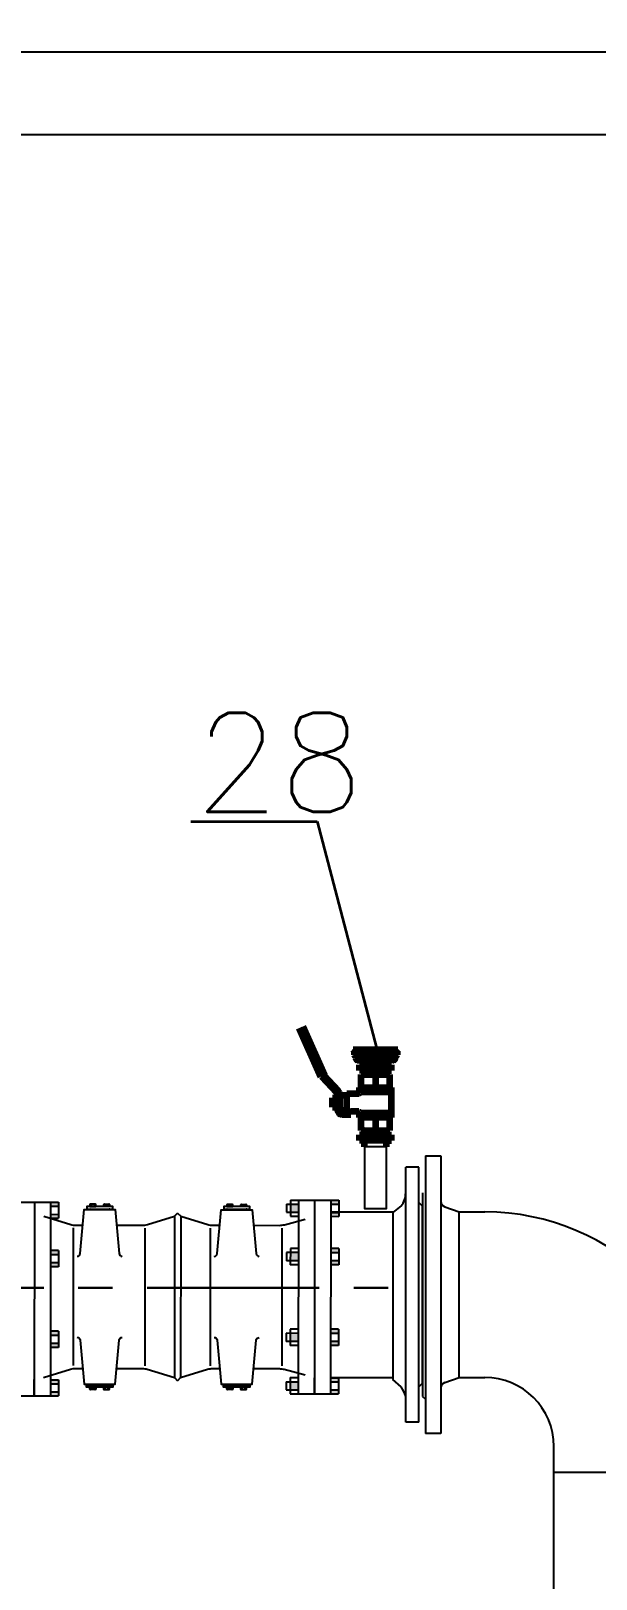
# Model space of a CAD drawing. Header units: inches. Extents: x 191440 to 383551, y 141400 to 284946.
# Drawn here: x 191708.11 to 191710.16, y 141562.07 to 141567.68 of the extents above; entities that cross this region are included whole.
import ezdxf

# ---------------------------------------------------------------- set-up
doc = ezdxf.new("R2010")
doc.units = ezdxf.units.IN
doc.header["$MEASUREMENT"] = 0
doc.linetypes.add('AUSGEZOGEN', pattern=[0])
doc.linetypes.add('CENTER', pattern=[2, 1.25, -0.25, 0.25, -0.25])
for name, color, linetype in [('ARMATURE', 2, 'Continuous'), ('CO', 4, 'Continuous'), ('PIPE', 7, 'AUSGEZOGEN'), ('Sanitary', 6, 'Continuous')]:
    doc.layers.add(name, color=color, linetype=linetype)
for name, color, linetype, lineweight in [('P', 250, 'Continuous', 100), ('PIPING', 40, 'Continuous', 30), ('WB-SJ3-M-SECTA - P-TW', 7, 'Continuous', 35)]:
    doc.layers.add(name, color=color, linetype=linetype, lineweight=lineweight)
doc.styles.add('ROMANS', font='romans', dxfattribs={"height": 1})
doc.styles.get("Standard").update_dxf_attribs({"font": 'txt.shx', "height": 0.2})
doc.dimstyles.new('osama', dxfattribs={"dimtxt": 50, "dimasz": 45, "dimexe": 0.18, "dimexo": 0.0625, "dimgap": 0.2, "dimtad": 0, "dimdec": 0, "dimzin": 0, "dimdsep": 46, "dimtxsty": 'ROMANS', "dimcen": 0, "dimse1": 1, "dimse2": 1, "dimclrd": 3, "dimclre": 3, "dimclrt": 5, "dimadec": 0, "dimazin": 0, "dimtfac": 0.6, "dimtdec": 0, "dimtmove": 2, "dimatfit": 3, "dimfxl": 1, "dimtolj": 1, "dimtzin": 0, "dimarcsym": 0})

# ---------------------------------------------------------------- blocks, each defined once
blk = doc.blocks.new('FLANGE')
h = blk.add_hatch(color=256)
h.dxf.hatch_style = 1
h.paths.add_polyline_path([(2834.8568, 2262.3253), (2834.8643, 2262.3253), (2834.8643, 2262.3178), (2834.8568, 2262.3178)])
h.paths.add_polyline_path([(2834.8568, 2262.2728), (2834.8568, 2262.2803), (2834.8643, 2262.2803), (2834.8643, 2262.2728)])
h.paths.add_polyline_path([(2834.8568, 2262.3928), (2834.8568, 2262.4003), (2834.8643, 2262.4003), (2834.8643, 2262.3928)])
h.paths.add_polyline_path([(2834.8568, 2262.4378), (2834.8568, 2262.4453), (2834.8643, 2262.4453), (2834.8643, 2262.4378)])
h = blk.add_hatch(color=256)
h.dxf.hatch_style = 1
h.paths.add_polyline_path([(2834.8943, 2262.2691), (2834.8943, 2262.2728), (2834.9018, 2262.2728), (2834.9018, 2262.2691)])
h.paths.add_polyline_path([(2834.8943, 2262.2803), (2834.8943, 2262.2841), (2834.9018, 2262.2841), (2834.9018, 2262.2803)])
h.paths.add_polyline_path([(2834.8943, 2262.3141), (2834.8943, 2262.3178), (2834.9018, 2262.3178), (2834.9018, 2262.3141)])
h.paths.add_polyline_path([(2834.9018, 2262.3291), (2834.9018, 2262.3253), (2834.8943, 2262.3253), (2834.8943, 2262.3291)])
h.paths.add_polyline_path([(2834.9018, 2262.3928), (2834.9018, 2262.3891), (2834.8943, 2262.3891), (2834.8943, 2262.3928)])
h.paths.add_polyline_path([(2834.8943, 2262.4003), (2834.8943, 2262.4041), (2834.9018, 2262.4041), (2834.9018, 2262.4003)])
h.paths.add_polyline_path([(2834.9018, 2262.4378), (2834.9018, 2262.4341), (2834.8943, 2262.4341), (2834.8943, 2262.4378)])
h.paths.add_polyline_path([(2834.9018, 2262.4491), (2834.9018, 2262.4453), (2834.8943, 2262.4453), (2834.8943, 2262.4491)])
for p, q in [((2834.8531, 2262.4453), (2834.8531, 2262.4378)), ((2834.8531, 2262.4453), (2834.8643, 2262.4453)), ((2834.8568, 2262.4491), (2834.8568, 2262.4341)), ((2834.8568, 2262.4491), (2834.8643, 2262.4491)), ((2834.8643, 2262.4491), (2834.8643, 2262.2691)), ((2834.8643, 2262.4491), (2834.8793, 2262.4491)), ((2834.8793, 2262.4491), (2834.8793, 2262.2691)), ((2834.8793, 2262.4491), (2834.8793, 2262.2691)), ((2834.8793, 2262.4491), (2834.8943, 2262.4491)), ((2834.8943, 2262.4491), (2834.8943, 2262.2691)), ((2834.8943, 2262.4491), (2834.9018, 2262.4491)), ((2834.8943, 2262.4453), (2834.9018, 2262.4453)), ((2834.9018, 2262.4491), (2834.9018, 2262.4341)), ((2834.8531, 2262.4378), (2834.8643, 2262.4378)), ((2834.8568, 2262.4341), (2834.8643, 2262.4341)), ((2834.8943, 2262.4378), (2834.9018, 2262.4378)), ((2834.8943, 2262.4341), (2834.9018, 2262.4341)), ((2834.8531, 2262.4003), (2834.8531, 2262.3928)), ((2834.8643, 2262.4003), (2834.8531, 2262.4003)), ((2834.8568, 2262.4041), (2834.8568, 2262.3891)), ((2834.8643, 2262.4041), (2834.8568, 2262.4041)), ((2834.9018, 2262.4041), (2834.8943, 2262.4041)), ((2834.9018, 2262.4003), (2834.8943, 2262.4003)), ((2834.9018, 2262.4041), (2834.9018, 2262.3891)), ((2834.8643, 2262.3928), (2834.8531, 2262.3928)), ((2834.8643, 2262.3891), (2834.8568, 2262.3891)), ((2834.9018, 2262.3928), (2834.8943, 2262.3928)), ((2834.9018, 2262.3891), (2834.8943, 2262.3891)), ((2834.8531, 2262.3253), (2834.8531, 2262.3178)), ((2834.8643, 2262.3253), (2834.8531, 2262.3253)), ((2834.8568, 2262.3291), (2834.8568, 2262.3141)), ((2834.8643, 2262.3291), (2834.8568, 2262.3291)), ((2834.9018, 2262.3291), (2834.8943, 2262.3291)), ((2834.9018, 2262.3253), (2834.8943, 2262.3253)), ((2834.9018, 2262.3291), (2834.9018, 2262.3141)), ((2834.8643, 2262.3178), (2834.8531, 2262.3178)), ((2834.8643, 2262.3141), (2834.8568, 2262.3141)), ((2834.9018, 2262.3178), (2834.8943, 2262.3178)), ((2834.9018, 2262.3141), (2834.8943, 2262.3141)), ((2834.8568, 2262.2841), (2834.8568, 2262.2691)), ((2834.8568, 2262.2841), (2834.8643, 2262.2841)), ((2834.8793, 2262.2691), (2834.8793, 2262.2841)), ((2834.8943, 2262.2841), (2834.9018, 2262.2841)), ((2834.9018, 2262.2841), (2834.9018, 2262.2691)), ((2834.8531, 2262.2803), (2834.8531, 2262.2728)), ((2834.8531, 2262.2803), (2834.8643, 2262.2803)), ((2834.8531, 2262.2728), (2834.8643, 2262.2728)), ((2834.8568, 2262.2691), (2834.8643, 2262.2691)), ((2834.8643, 2262.2691), (2834.8793, 2262.2691)), ((2834.8793, 2262.2691), (2834.8943, 2262.2691)), ((2834.8943, 2262.2803), (2834.9018, 2262.2803)), ((2834.8943, 2262.2728), (2834.9018, 2262.2728)), ((2834.8943, 2262.2691), (2834.9018, 2262.2691))]:
    blk.add_line(p, q)

msp = doc.modelspace()

# ---------------------------------------------------------------- linework, layer by layer
at = {"color": 132}
msp.add_line((191709.20052, 141563.42088), (191709.19992, 141562.76338), dxfattribs=at)
msp.add_line((191709.20052, 141563.42088), (191709.19992, 141562.76338), dxfattribs=at)
msp.add_lwpolyline([(191727.69337, 141567.60726), (191670.19337, 141567.60726), (191670.19337, 141528.10726), (191727.69337, 141528.10726), (191727.69337, 141567.60726)])
msp.add_lwpolyline([(191727.39337, 141567.30726), (191670.49337, 141567.30726), (191670.49337, 141528.40726), (191727.39337, 141528.40726)], close=True)
at = {"layer": 'ARMATURE', "color": 1}
for p, q in [((191708.26603, 141563.34266), (191708.26558, 141562.84331)), ((191708.52654, 141563.34242), (191708.52608, 141562.84307)), ((191708.76313, 141563.34221), (191708.76267, 141562.84285)), ((191709.02363, 141563.34197), (191709.02317, 141562.84261))]:
    msp.add_line(p, q, dxfattribs=at)
for points in [[(191708.28063, 141563.23984, 0.3888787), (191708.2919, 141563.25014), (191708.30597, 141563.40928), (191708.41894, 141563.40918), (191708.43272, 141563.25001, 0.3888787), (191708.44397, 141563.23969)], [(191708.34295, 141563.42054), (191708.34295, 141563.42754, 0.1715729), (191708.33228, 141563.42755), (191708.33227, 141563.42055)], [(191708.38198, 141563.42051), (191708.38199, 141563.4275, -0.1715729), (191708.39266, 141563.42749), (191708.39266, 141563.4205)], [(191708.77773, 141563.23938, 0.3888787), (191708.78899, 141563.24969), (191708.80306, 141563.40882), (191708.91604, 141563.40872), (191708.92982, 141563.24956, 0.3888787), (191708.94106, 141563.23923)], [(191708.84004, 141563.42009), (191708.84005, 141563.42708, 0.1715729), (191708.82937, 141563.42709), (191708.82937, 141563.4201)], [(191708.87908, 141563.42005), (191708.87908, 141563.42704, -0.1715729), (191708.88976, 141563.42703), (191708.88975, 141563.42004)], [(191708.15908, 141563.38569), (191708.25735, 141563.35515, 0.0655435), (191708.27489, 141563.35282), (191708.30097, 141563.3528, 0.0655435)], [(191708.42383, 141563.35268), (191708.5177, 141563.3526, 0.0655435), (191708.53525, 141563.35489), (191708.63358, 141563.38525)], [(191708.65617, 141563.38523), (191708.75444, 141563.35469, 0.0655435), (191708.77199, 141563.35236), (191708.79807, 141563.35234, 0.0655435)], [(191708.92093, 141563.35223), (191709.01479, 141563.35214, 0.0655435), (191709.03234, 141563.35444), (191709.10807, 141563.37465)], [(191708.28036, 141562.9461, -0.3888787), (191708.29161, 141562.93578), (191708.30539, 141562.77661), (191708.41836, 141562.77651), (191708.43243, 141562.93565, -0.3888787), (191708.4437, 141562.94595)], [(191708.77746, 141562.94565, -0.3888787), (191708.7887, 141562.93532), (191708.80248, 141562.77616), (191708.91546, 141562.77606), (191708.92953, 141562.93519, -0.3888787), (191708.94079, 141562.9455)], [(191708.15854, 141562.80047), (191708.25687, 141562.83084, -0.0655435), (191708.27442, 141562.83313), (191708.3005, 141562.83311, -0.0655435)], [(191708.42336, 141562.83299), (191708.51722, 141562.83291, -0.0655435), (191708.53477, 141562.83058), (191708.63304, 141562.80004)], [(191708.65563, 141562.80002), (191708.75396, 141562.83038, -0.0655435), (191708.77151, 141562.83268), (191708.79759, 141562.83265, -0.0655435)], [(191708.92045, 141562.83254), (191709.01432, 141562.83245, -0.0655435), (191709.03186, 141562.83013), (191709.10755, 141562.80977)], [(191708.34235, 141562.76528), (191708.34234, 141562.75829, -0.1715729), (191708.33167, 141562.7583), (191708.33167, 141562.76529)], [(191708.38138, 141562.76525), (191708.38137, 141562.75825, 0.1715729), (191708.39205, 141562.75824), (191708.39206, 141562.76524)], [(191708.83944, 141562.76483), (191708.83944, 141562.75783, -0.1715729), (191708.82876, 141562.75784), (191708.82877, 141562.76484)], [(191708.87848, 141562.76479), (191708.87847, 141562.7578, 0.1715729), (191708.88915, 141562.75779), (191708.88915, 141562.76478)]]:
    msp.add_lwpolyline(points, format="xyb", dxfattribs=at)
for points in [[(191708.31501, 141563.41153), (191708.40991, 141563.41144), (191708.40991, 141563.42048), (191708.31502, 141563.42057)], [(191708.34829, 141563.42054), (191708.34829, 141563.42753), (191708.34691, 141563.42845), (191708.32833, 141563.42847), (191708.32694, 141563.42755), (191708.32693, 141563.42056)], [(191708.37664, 141563.42051), (191708.37665, 141563.4275), (191708.37804, 141563.42842), (191708.39662, 141563.4284), (191708.398, 141563.42749), (191708.398, 141563.42049)], [(191708.8121, 141563.41108), (191708.907, 141563.41099), (191708.90701, 141563.42003), (191708.81211, 141563.42011)], [(191708.84538, 141563.42008), (191708.84539, 141563.42708), (191708.844, 141563.42799), (191708.82542, 141563.42801), (191708.82403, 141563.4271), (191708.82403, 141563.4201)], [(191708.87374, 141563.42006), (191708.87374, 141563.42705), (191708.87513, 141563.42796), (191708.89371, 141563.42795), (191708.8951, 141563.42703), (191708.89509, 141563.42004)], [(191708.31442, 141562.77435), (191708.40932, 141562.77426), (191708.40931, 141562.76522), (191708.31441, 141562.76531)], [(191708.34769, 141562.76528), (191708.34768, 141562.75829), (191708.34629, 141562.75737), (191708.32771, 141562.75739), (191708.32633, 141562.75831), (191708.32633, 141562.7653)], [(191708.37604, 141562.76525), (191708.37604, 141562.75826), (191708.37742, 141562.75734), (191708.396, 141562.75733), (191708.39739, 141562.75824), (191708.3974, 141562.76523)], [(191708.81152, 141562.77389), (191708.90642, 141562.7738), (191708.90641, 141562.76477), (191708.81151, 141562.76485)], [(191708.84478, 141562.76482), (191708.84477, 141562.75783), (191708.84339, 141562.75692), (191708.82481, 141562.75693), (191708.82342, 141562.75785), (191708.82343, 141562.76484)], [(191708.87314, 141562.7648), (191708.87313, 141562.7578), (191708.87452, 141562.75689), (191708.89309, 141562.75687), (191708.89448, 141562.75778), (191708.89449, 141562.76478)]]:
    msp.add_lwpolyline(points, close=True, dxfattribs=at)
for points in [[(191708.64488, 141563.39654), (191708.63358, 141563.38525), (191708.63304, 141562.80004), (191708.64433, 141562.78873)], [(191708.64488, 141563.39654), (191708.65617, 141563.38523), (191708.65563, 141562.80002), (191708.64433, 141562.78873)]]:
    msp.add_lwpolyline(points, dxfattribs=at)
for centre, radius, start, end in [((191708.3263, 141563.40926), 0.00226, 359.9475, 89.9475), ((191708.32961, 141563.42412), 0.00435, 52.06306, 127.83194), ((191708.34562, 141563.4241), 0.00435, 52.06306, 127.83194), ((191708.37932, 141563.42407), 0.00435, 52.06306, 127.83194), ((191708.39533, 141563.42406), 0.00435, 52.06306, 127.83194), ((191708.39861, 141563.40919), 0.00226, 89.9475, 179.9475), ((191708.8234, 141563.40881), 0.00226, 359.9475, 89.9475), ((191708.8267, 141563.42366), 0.00435, 52.06306, 127.83194), ((191708.84272, 141563.42365), 0.00435, 52.06306, 127.83194), ((191708.87641, 141563.42362), 0.00435, 52.06306, 127.83194), ((191708.89242, 141563.4236), 0.00435, 52.06306, 127.83194), ((191708.8957, 141563.40874), 0.00226, 89.9475, 179.9475), ((191708.32572, 141562.7766), 0.00226, 269.9475, 359.9475), ((191708.329, 141562.76173), 0.00435, 232.06306, 307.83194), ((191708.34501, 141562.76172), 0.00435, 232.06306, 307.83194), ((191708.37871, 141562.76169), 0.00435, 232.06306, 307.83194), ((191708.39472, 141562.76167), 0.00435, 232.06306, 307.83194), ((191708.39803, 141562.77653), 0.00226, 179.9475, 269.9475), ((191708.82282, 141562.77614), 0.00226, 269.9475, 359.9475), ((191708.82609, 141562.76128), 0.00435, 232.06306, 307.83194), ((191708.84211, 141562.76126), 0.00435, 232.06306, 307.83194), ((191708.8758, 141562.76123), 0.00435, 232.06306, 307.83194), ((191708.89182, 141562.76122), 0.00435, 232.06306, 307.83194), ((191708.89512, 141562.77607), 0.00226, 179.9475, 269.9475)]:
    msp.add_arc(centre, radius, start, end, dxfattribs=at)
at = {"layer": 'CO'}
for p, q in [((191709.54395, 141563.60373), (191709.54395, 141562.59784)), ((191709.60042, 141563.60351), (191709.54395, 141563.60351)), ((191709.60042, 141563.60373), (191709.60042, 141562.59784)), ((191709.53336, 141563.46961), (191709.53336, 141562.73196)), ((191709.61435, 141563.41971), (191709.66636, 141563.40079)), ((191709.66636, 141562.80079), (191709.66636, 141563.40079)), ((191709.66636, 141563.40079), (191709.75924, 141563.40079)), ((191709.61435, 141562.78186), (191709.66636, 141562.80079)), ((191709.66636, 141562.80079), (191709.75924, 141562.80079)), ((191709.53336, 141562.73196), (191709.54395, 141562.72137)), ((191709.60042, 141562.59784), (191709.54395, 141562.59784)), ((191710.00983, 141562.45731), (191710.00983, 141562.5502)), ((191710.00983, 141562.45731), (191710.60983, 141562.45731))]:
    msp.add_line(p, q, dxfattribs=at)
msp.add_lwpolyline([(191710.00983, 141557.07914), (191710.00983, 141562.45731)], dxfattribs=at)
for centre, radius, start, end in [((191709.62159, 141563.43961), 0.02118, 180, 250), ((191709.75924, 141562.5502), 0.85059, 0, 90), ((191709.62159, 141562.76196), 0.02118, 110, 180), ((191709.75924, 141562.5502), 0.25059, 0, 90)]:
    msp.add_arc(centre, radius, start, end, dxfattribs=at)
at = {"layer": 'P', "color": 6, "linetype": 'Continuous'}
for p, q in [((191709.17868, 141563.89728), (191709.10056, 141564.07329)), ((191709.16445, 141563.89096), (191709.08632, 141564.06697)), ((191709.28204, 141563.98962), (191709.44418, 141563.98962)), ((191709.28525, 141563.98332), (191709.28525, 141563.97108)), ((191709.28914, 141563.96718), (191709.29174, 141563.96718)), ((191709.29174, 141563.96718), (191709.29174, 141563.95847)), ((191709.29174, 141563.96718), (191709.43709, 141563.96718)), ((191709.43709, 141563.96718), (191709.43449, 141563.96718)), ((191709.43449, 141563.96718), (191709.43449, 141563.95847)), ((191709.44098, 141563.98332), (191709.44098, 141563.97108)), ((191709.29952, 141563.95069), (191709.32288, 141563.95069)), ((191709.32288, 141563.93491), (191709.30471, 141563.93491)), ((191709.30471, 141563.91414), (191709.30471, 141563.93491)), ((191709.32288, 141563.91414), (191709.30471, 141563.91414)), ((191709.32288, 141563.93491), (191709.32288, 141563.95069)), ((191709.40334, 141563.93491), (191709.32288, 141563.93491)), ((191709.32288, 141563.89877), (191709.32288, 141563.91414)), ((191709.40334, 141563.91414), (191709.32288, 141563.91414)), ((191709.32418, 141563.95069), (191709.40334, 141563.95069)), ((191709.33197, 141563.91414), (191709.33197, 141563.93491)), ((191709.39426, 141563.91414), (191709.39426, 141563.93491)), ((191709.40334, 141563.93491), (191709.40334, 141563.95069)), ((191709.4267, 141563.95069), (191709.40334, 141563.95069)), ((191709.40334, 141563.93491), (191709.42151, 141563.93491)), ((191709.40334, 141563.89877), (191709.40334, 141563.91414)), ((191709.40334, 141563.91414), (191709.42151, 141563.91414)), ((191709.42151, 141563.91414), (191709.42151, 141563.93491)), ((191709.17868, 141563.89728), (191709.16445, 141563.89096)), ((191709.22141, 141563.83447), (191709.17, 141563.89008)), ((191709.22713, 141563.83975), (191709.17532, 141563.89579)), ((191709.30471, 141563.83259), (191709.30471, 141563.85205)), ((191709.30471, 141563.85205), (191709.3112, 141563.85205)), ((191709.32288, 141563.89877), (191709.3112, 141563.89877)), ((191709.3112, 141563.85205), (191709.3112, 141563.89877)), ((191709.3112, 141563.85205), (191709.41502, 141563.85205)), ((191709.32288, 141563.89877), (191709.40334, 141563.89877)), ((191709.36311, 141563.89877), (191709.36311, 141563.85205)), ((191709.41502, 141563.89877), (191709.40334, 141563.89877)), ((191709.41502, 141563.85205), (191709.41502, 141563.89877)), ((191709.42151, 141563.85205), (191709.41502, 141563.85205)), ((191709.42151, 141563.74304), (191709.42151, 141563.85205)), ((191709.20738, 141563.81442), (191709.22555, 141563.81442)), ((191709.20738, 141563.78068), (191709.20738, 141563.81442)), ((191709.22555, 141563.79755), (191709.20738, 141563.79755)), ((191709.22555, 141563.81442), (191709.22555, 141563.8239)), ((191709.22555, 141563.81442), (191709.22555, 141563.78068)), ((191709.23334, 141563.8239), (191709.25929, 141563.8239)), ((191709.23334, 141563.77078), (191709.23334, 141563.8239)), ((191709.25929, 141563.82999), (191709.25929, 141563.8239)), ((191709.25929, 141563.82999), (191709.30212, 141563.82999)), ((191709.25929, 141563.7651), (191709.25929, 141563.8239)), ((191709.3112, 141563.83648), (191709.41709, 141563.83648)), ((191709.20738, 141563.78068), (191709.22555, 141563.78068)), ((191709.22555, 141563.77078), (191709.22555, 141563.78068)), ((191709.23334, 141563.77027), (191709.25929, 141563.77027)), ((191709.24242, 141563.7617), (191709.27359, 141563.7617)), ((191709.24242, 141563.75391), (191709.27359, 141563.75391)), ((191709.25929, 141563.7651), (191709.27359, 141563.7651)), ((191709.30212, 141563.7651), (191709.27359, 141563.7651)), ((191709.27359, 141563.75391), (191709.27359, 141563.7617)), ((191709.30471, 141563.74304), (191709.30471, 141563.76251)), ((191709.3112, 141563.74304), (191709.30471, 141563.74304)), ((191709.41604, 141563.75861), (191709.3112, 141563.75861)), ((191709.3112, 141563.69632), (191709.3112, 141563.74304)), ((191709.41502, 141563.74304), (191709.3112, 141563.74304)), ((191709.36311, 141563.74304), (191709.36311, 141563.69632)), ((191709.41502, 141563.69632), (191709.41502, 141563.74304)), ((191709.41502, 141563.74304), (191709.42151, 141563.74304)), ((191709.32288, 141563.68075), (191709.30471, 141563.68075)), ((191709.30471, 141563.65998), (191709.30471, 141563.68075)), ((191709.32288, 141563.69632), (191709.3112, 141563.69632)), ((191709.32288, 141563.69632), (191709.40334, 141563.69632)), ((191709.32288, 141563.68075), (191709.32288, 141563.69632)), ((191709.40334, 141563.68075), (191709.32288, 141563.68075)), ((191709.33197, 141563.65998), (191709.33197, 141563.68075)), ((191709.39426, 141563.65998), (191709.39426, 141563.68075)), ((191709.40334, 141563.69632), (191709.41502, 141563.69632)), ((191709.40334, 141563.68075), (191709.40334, 141563.69632)), ((191709.40334, 141563.68075), (191709.42151, 141563.68075)), ((191709.42151, 141563.65998), (191709.42151, 141563.68075)), ((191709.32288, 141563.65998), (191709.30471, 141563.65998)), ((191709.32288, 141563.63662), (191709.32288, 141563.65998)), ((191709.40334, 141563.65998), (191709.32288, 141563.65998)), ((191709.40334, 141563.63662), (191709.40334, 141563.65998)), ((191709.40334, 141563.65998), (191709.42151, 141563.65998))]:
    msp.add_line(p, q, dxfattribs=at)
for centre, radius, start, end in [((191709.27746, 141563.98332), 0.00779, 0, 65.79907), ((191709.28914, 141563.97108), 0.00389, 180, 270), ((191709.29952, 141563.95847), 0.00779, 180, 270), ((191709.4267, 141563.95847), 0.00779, 270, 0), ((191709.43709, 141563.97108), 0.00389, 270, 0), ((191709.44877, 141563.98332), 0.00779, 114.20093, 180), ((191709.18263, 141563.90162), 0.01711, 211.88143, 223.0975), ((191709.20998, 141563.8239), 0.01557, 0, 42.75543), ((191709.20998, 141563.8239), 0.02336, 0, 42.75543), ((191709.30212, 141563.83259), 0.0026, 270, 0), ((191709.24242, 141563.77078), 0.01687, 180, 270), ((191709.24242, 141563.77078), 0.00908, 180, 270), ((191709.30212, 141563.76251), 0.0026, 0, 90)]:
    msp.add_arc(centre, radius, start, end, dxfattribs=at)
at = {"layer": 'PIPE'}
for p, q in [((191709.47245, 141562.63845), (191709.47245, 141563.56312)), ((191709.52075, 141563.56312), (191709.47245, 141563.56312)), ((191709.52075, 141562.63845), (191709.52075, 141563.56312)), ((191709.45585, 141563.42255), (191709.42615, 141563.39833)), ((191709.42615, 141563.39833), (191709.42615, 141562.7932)), ((191709.53336, 141563.42232), (191709.52075, 141563.43493)), ((191709.53336, 141562.77925), (191709.53336, 141563.42232)), ((191709.45585, 141562.76635), (191709.42615, 141562.7932)), ((191709.53336, 141562.77925), (191709.52075, 141562.76664)), ((191709.52075, 141562.63845), (191709.47245, 141562.63845))]:
    msp.add_line(p, q, dxfattribs=at)
msp.add_lwpolyline([(191709.40334, 141563.63662), (191709.32285, 141563.63662), (191709.32285, 141563.41313), (191709.40334, 141563.41313)], close=True, dxfattribs=at)
for points in [[(191709.42742, 141563.39937), (191709.2005, 141563.39937)], [(191709.42615, 141562.79952), (191709.19995, 141562.79952)]]:
    msp.add_lwpolyline(points, dxfattribs=at)
for centre, radius, start, end in [((191709.4003, 141563.46861), 0.07216, 320.33672, 1.29445), ((191709.3874, 141562.71247), 0.08712, 12.50617, 38.20525)]:
    msp.add_arc(centre, radius, start, end, dxfattribs=at)
at = {"layer": 'PIPING', "color": 8, "linetype": 'CENTER', "ltscale": 0.5}
msp.add_lwpolyline([(191676.53406, 141563.12538), (191709.53336, 141563.12538)], dxfattribs=at)
at = {"layer": 'WB-SJ3-M-SECTA - P-TW', "color": 252}
for p, q in [((191708.69335, 141564.81709), (191709.15074, 141564.81709)), ((191709.15074, 141564.81709), (191709.36656, 141563.99609))]:
    msp.add_line(p, q, dxfattribs=at)

# ---------------------------------------------------------------- block references
at = {"xscale": 3.901451462857864, "yscale": 3.901451462857864, "zscale": 3.901451462857864, "rotation": 359.9475014826374}
for p in [(180639.89834, 132746.73873), (180640.91477, 132746.74589)]:
    msp.add_blockref('FLANGE', p, dxfattribs=at)

# ---------------------------------------------------------------- texts
at = {"layer": 'WB-SJ3-M-SECTA - P-TW'}
msp.add_text('28', height=0.3584, dxfattribs=at).set_placement((191708.70652, 141564.85223, -1587.072))

# ---------------------------------------------------------------- leaders
at = {"layer": 'Sanitary', "ltscale": 0.5}
msp.add_leader([(191679.58377, 141509.90401, -678.405), (191680.03208, 141510.20539, -678.405), (191680.49418, 141510.15354, -678.405)], dimstyle='osama', override={"dimasz": 100, "dimgap": 0.09}, dxfattribs=at)

doc.saveas('drawing.dxf')
